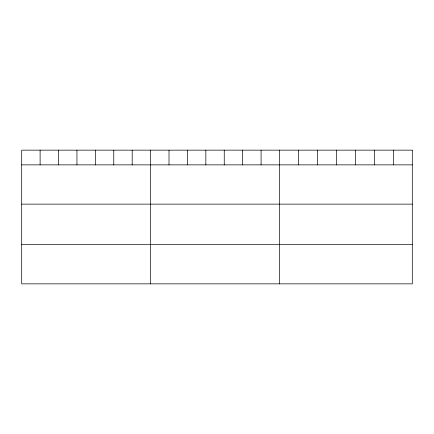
<?xml version="1.0" encoding="UTF-8"?>
<svg xmlns="http://www.w3.org/2000/svg" width="434" height="434" viewBox="0 0 434 434"><rect width="100%" height="100%" fill="white"/><g stroke="black" fill="none" stroke-linecap="round" stroke-linejoin="round"><path stroke-width="0.65" d="M21.7 164.866L412.3 164.866M21.7 204.132L412.3 204.132M21.7 244.586L412.3 244.586M393.329 150.148L393.329 164.866M374.358 150.148L374.358 164.866M355.386 150.148L355.386 164.866M336.41 150.148L336.41 164.866M317.438 150.148L317.438 164.866M298.467 150.148L298.467 164.866M279.496 150.148L279.496 283.852M261.084 150.148L261.084 164.866M242.666 150.148L242.666 164.866M224.253 150.148L224.253 164.866M205.841 150.148L205.841 164.866M187.428 150.148L187.428 164.866M169.01 150.148L169.01 164.866M150.598 150.148L150.598 283.852M132.186 150.148L132.186 164.866M113.768 150.148L113.768 164.866M95.355 150.148L95.355 164.866M76.943 150.148L76.943 164.866M58.53 150.148L58.53 164.866M40.112 150.148L40.112 164.866M412.3 150.148L21.7 150.148L21.7 283.852L412.3 283.852L412.3 150.148"/></g></svg>
